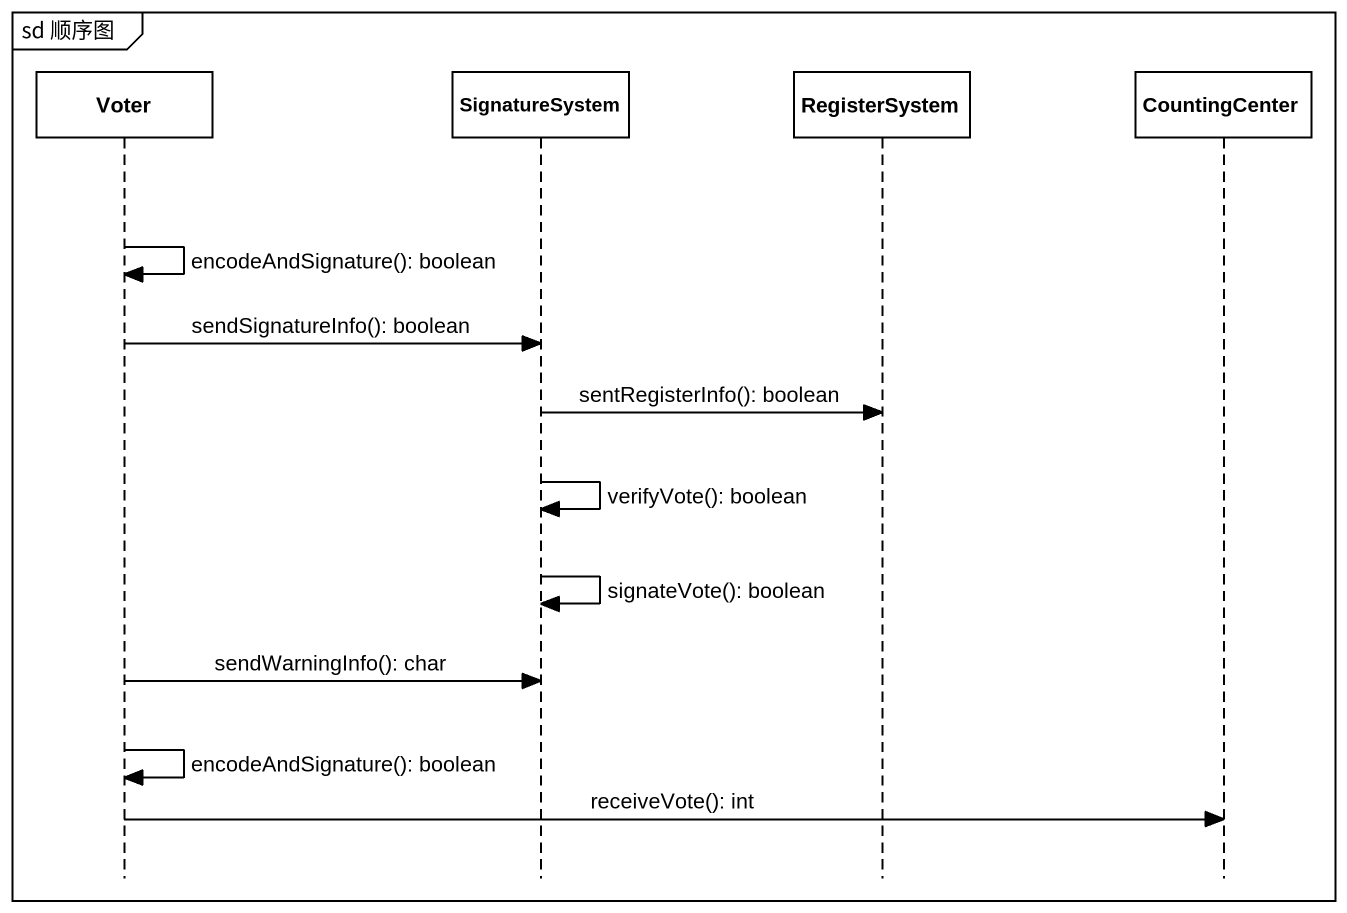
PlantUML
@startuml
mainframe sd 顺序图
hide footbox
participant Voter
participant SignatureSystem
participant RegisterSystem
participant CountingCenter

Voter -> Voter : encodeAndSignature(): boolean
Voter -> SignatureSystem : sendSignatureInfo(): boolean
SignatureSystem -> RegisterSystem : sentRegisterInfo(): boolean
SignatureSystem -> SignatureSystem : verifyVote(): boolean
SignatureSystem -> SignatureSystem : signateVote(): boolean
Voter -> SignatureSystem : sendWarningInfo(): char
Voter -> Voter : encodeAndSignature(): boolean
Voter -> CountingCenter : receiveVote(): int
@enduml
